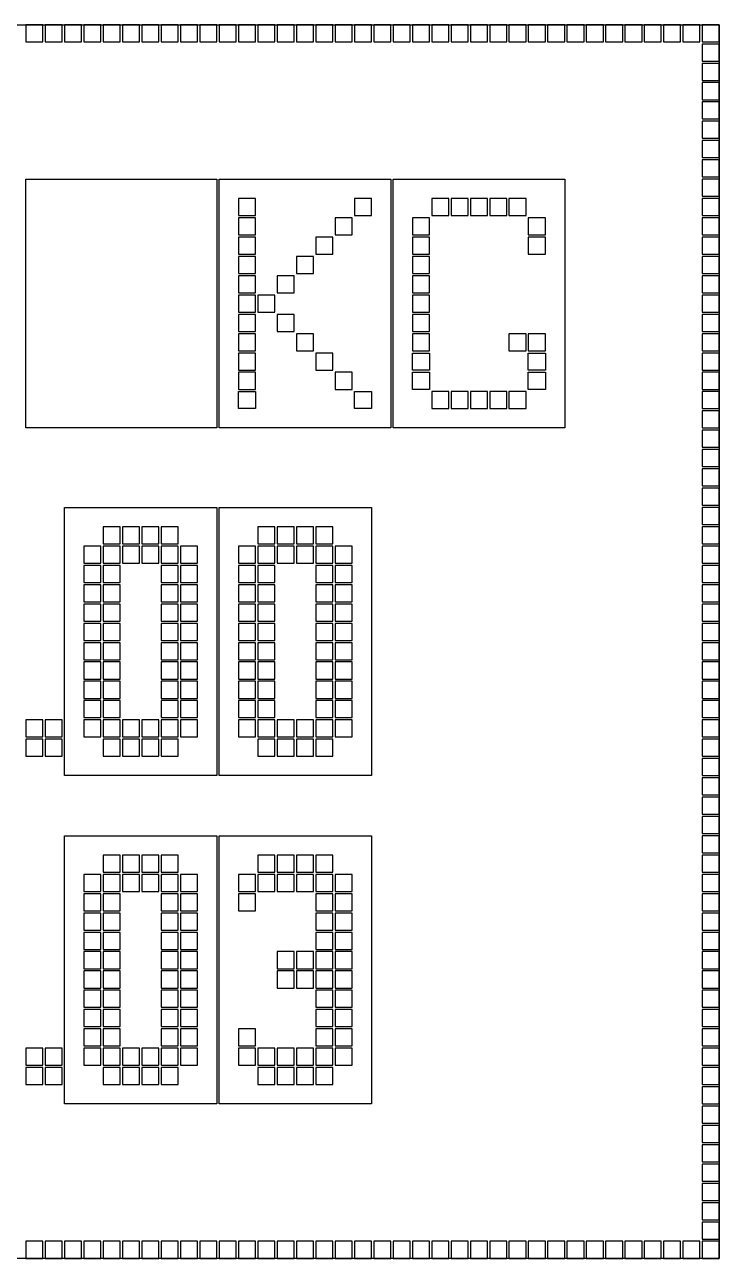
# Model space of a CAD drawing. Header units: inches. Extents: x 125 to 991, y -92 to 487.
# Drawn here: x 870.66 to 876.77, y 452.39 to 463.25 of the extents above; entities that cross this region are included whole.
import ezdxf

# ---------------------------------------------------------------- set-up
doc = ezdxf.new("R2010")
doc.units = ezdxf.units.IN

msp = doc.modelspace()

# ---------------------------------------------------------------- linework, layer by layer
msp.add_lwpolyline([(855.033, 463.246), (876.773, 463.246), (876.773, 452.386), (855.033, 452.386)], close=True)
msp.add_lwpolyline([(855.033, 463.246), (876.773, 463.246), (876.773, 452.386), (855.033, 452.386)], close=True)
at = {"color": 2}
for points in [[(870.673, 463.096), (870.823, 463.096), (870.823, 463.246), (870.673, 463.246)], [(870.843, 463.096), (870.993, 463.096), (870.993, 463.246), (870.843, 463.246)], [(871.013, 463.096), (871.163, 463.096), (871.163, 463.246), (871.013, 463.246)], [(871.183, 463.096), (871.333, 463.096), (871.333, 463.246), (871.183, 463.246)], [(871.353, 463.096), (871.503, 463.096), (871.503, 463.246), (871.353, 463.246)], [(871.523, 463.096), (871.673, 463.096), (871.673, 463.246), (871.523, 463.246)], [(871.693, 463.096), (871.843, 463.096), (871.843, 463.246), (871.693, 463.246)], [(871.863, 463.096), (872.013, 463.096), (872.013, 463.246), (871.863, 463.246)], [(872.033, 463.096), (872.183, 463.096), (872.183, 463.246), (872.033, 463.246)], [(872.203, 463.096), (872.353, 463.096), (872.353, 463.246), (872.203, 463.246)], [(872.373, 463.096), (872.523, 463.096), (872.523, 463.246), (872.373, 463.246)], [(872.543, 463.096), (872.693, 463.096), (872.693, 463.246), (872.543, 463.246)], [(872.713, 463.096), (872.863, 463.096), (872.863, 463.246), (872.713, 463.246)], [(872.883, 463.096), (873.033, 463.096), (873.033, 463.246), (872.883, 463.246)], [(873.053, 463.096), (873.203, 463.096), (873.203, 463.246), (873.053, 463.246)], [(873.223, 463.096), (873.373, 463.096), (873.373, 463.246), (873.223, 463.246)], [(873.393, 463.096), (873.543, 463.096), (873.543, 463.246), (873.393, 463.246)], [(873.563, 463.096), (873.713, 463.096), (873.713, 463.246), (873.563, 463.246)], [(873.733, 463.096), (873.883, 463.096), (873.883, 463.246), (873.733, 463.246)], [(873.903, 463.096), (874.053, 463.096), (874.053, 463.246), (873.903, 463.246)], [(874.073, 463.096), (874.223, 463.096), (874.223, 463.246), (874.073, 463.246)], [(874.243, 463.096), (874.393, 463.096), (874.393, 463.246), (874.243, 463.246)], [(874.413, 463.096), (874.563, 463.096), (874.563, 463.246), (874.413, 463.246)], [(874.583, 463.096), (874.733, 463.096), (874.733, 463.246), (874.583, 463.246)], [(874.753, 463.096), (874.903, 463.096), (874.903, 463.246), (874.753, 463.246)], [(874.923, 463.096), (875.073, 463.096), (875.073, 463.246), (874.923, 463.246)], [(875.093, 463.096), (875.243, 463.096), (875.243, 463.246), (875.093, 463.246)], [(875.263, 463.096), (875.413, 463.096), (875.413, 463.246), (875.263, 463.246)], [(875.433, 463.096), (875.583, 463.096), (875.583, 463.246), (875.433, 463.246)], [(875.603, 463.096), (875.753, 463.096), (875.753, 463.246), (875.603, 463.246)], [(875.773, 463.096), (875.923, 463.096), (875.923, 463.246), (875.773, 463.246)], [(875.943, 463.096), (876.093, 463.096), (876.093, 463.246), (875.943, 463.246)], [(876.113, 463.096), (876.263, 463.096), (876.263, 463.246), (876.113, 463.246)], [(876.283, 463.096), (876.433, 463.096), (876.433, 463.246), (876.283, 463.246)], [(876.453, 463.096), (876.603, 463.096), (876.603, 463.246), (876.453, 463.246)], [(876.623, 463.096), (876.773, 463.096), (876.773, 463.246), (876.623, 463.246)], [(876.623, 462.926), (876.773, 462.926), (876.773, 463.076), (876.623, 463.076)], [(876.623, 462.756), (876.773, 462.756), (876.773, 462.906), (876.623, 462.906)], [(876.623, 462.586), (876.773, 462.586), (876.773, 462.736), (876.623, 462.736)], [(876.623, 462.416), (876.773, 462.416), (876.773, 462.566), (876.623, 462.566)], [(876.623, 462.246), (876.773, 462.246), (876.773, 462.396), (876.623, 462.396)], [(876.623, 462.076), (876.773, 462.076), (876.773, 462.226), (876.623, 462.226)], [(876.623, 461.906), (876.773, 461.906), (876.773, 462.056), (876.623, 462.056)], [(876.623, 461.736), (876.773, 461.736), (876.773, 461.886), (876.623, 461.886)], [(872.543, 461.566), (872.693, 461.566), (872.693, 461.716), (872.543, 461.716)], [(873.563, 461.566), (873.713, 461.566), (873.713, 461.716), (873.563, 461.716)], [(874.243, 461.566), (874.393, 461.566), (874.393, 461.716), (874.243, 461.716)], [(874.413, 461.566), (874.563, 461.566), (874.563, 461.716), (874.413, 461.716)], [(874.583, 461.566), (874.733, 461.566), (874.733, 461.716), (874.583, 461.716)], [(874.753, 461.566), (874.903, 461.566), (874.903, 461.716), (874.753, 461.716)], [(874.923, 461.566), (875.073, 461.566), (875.073, 461.716), (874.923, 461.716)], [(876.623, 461.566), (876.773, 461.566), (876.773, 461.716), (876.623, 461.716)], [(872.543, 461.396), (872.693, 461.396), (872.693, 461.546), (872.543, 461.546)], [(873.393, 461.396), (873.543, 461.396), (873.543, 461.546), (873.393, 461.546)], [(874.073, 461.396), (874.223, 461.396), (874.223, 461.546), (874.073, 461.546)], [(875.093, 461.396), (875.243, 461.396), (875.243, 461.546), (875.093, 461.546)], [(876.623, 461.396), (876.773, 461.396), (876.773, 461.546), (876.623, 461.546)], [(872.543, 461.226), (872.693, 461.226), (872.693, 461.376), (872.543, 461.376)], [(873.223, 461.226), (873.373, 461.226), (873.373, 461.376), (873.223, 461.376)], [(874.073, 461.226), (874.223, 461.226), (874.223, 461.376), (874.073, 461.376)], [(875.093, 461.226), (875.243, 461.226), (875.243, 461.376), (875.093, 461.376)], [(876.623, 461.226), (876.773, 461.226), (876.773, 461.376), (876.623, 461.376)], [(872.543, 461.056), (872.693, 461.056), (872.693, 461.206), (872.543, 461.206)], [(873.053, 461.056), (873.203, 461.056), (873.203, 461.206), (873.053, 461.206)], [(874.073, 461.056), (874.223, 461.056), (874.223, 461.206), (874.073, 461.206)], [(876.623, 461.056), (876.773, 461.056), (876.773, 461.206), (876.623, 461.206)], [(872.543, 460.886), (872.693, 460.886), (872.693, 461.036), (872.543, 461.036)], [(872.883, 460.886), (873.033, 460.886), (873.033, 461.036), (872.883, 461.036)], [(874.073, 460.886), (874.223, 460.886), (874.223, 461.036), (874.073, 461.036)], [(876.623, 460.886), (876.773, 460.886), (876.773, 461.036), (876.623, 461.036)], [(872.543, 460.716), (872.693, 460.716), (872.693, 460.866), (872.543, 460.866)], [(872.713, 460.716), (872.863, 460.716), (872.863, 460.866), (872.713, 460.866)], [(874.073, 460.716), (874.223, 460.716), (874.223, 460.866), (874.073, 460.866)], [(876.623, 460.716), (876.773, 460.716), (876.773, 460.866), (876.623, 460.866)], [(872.543, 460.546), (872.693, 460.546), (872.693, 460.696), (872.543, 460.696)], [(872.883, 460.546), (873.033, 460.546), (873.033, 460.696), (872.883, 460.696)], [(874.073, 460.546), (874.223, 460.546), (874.223, 460.696), (874.073, 460.696)], [(876.623, 460.546), (876.773, 460.546), (876.773, 460.696), (876.623, 460.696)], [(872.543, 460.376), (872.693, 460.376), (872.693, 460.526), (872.543, 460.526)], [(873.053, 460.376), (873.203, 460.376), (873.203, 460.526), (873.053, 460.526)], [(874.073, 460.376), (874.223, 460.376), (874.223, 460.526), (874.073, 460.526)], [(874.923, 460.376), (875.073, 460.376), (875.073, 460.526), (874.923, 460.526)], [(875.093, 460.376), (875.243, 460.376), (875.243, 460.526), (875.093, 460.526)], [(876.623, 460.376), (876.773, 460.376), (876.773, 460.526), (876.623, 460.526)], [(872.543, 460.206), (872.693, 460.206), (872.693, 460.356), (872.543, 460.356)], [(873.223, 460.206), (873.373, 460.206), (873.373, 460.356), (873.223, 460.356)], [(874.073, 460.356), (874.223, 460.356), (874.223, 460.206), (874.073, 460.206)], [(875.093, 460.356), (875.243, 460.356), (875.243, 460.206), (875.093, 460.206)], [(876.623, 460.206), (876.773, 460.206), (876.773, 460.356), (876.623, 460.356)], [(872.543, 460.036), (872.693, 460.036), (872.693, 460.186), (872.543, 460.186)], [(873.393, 460.036), (873.543, 460.036), (873.543, 460.186), (873.393, 460.186)], [(874.073, 460.186), (874.223, 460.186), (874.223, 460.036), (874.073, 460.036)], [(875.093, 460.186), (875.243, 460.186), (875.243, 460.036), (875.093, 460.036)], [(876.623, 460.036), (876.773, 460.036), (876.773, 460.186), (876.623, 460.186)], [(872.543, 460.016), (872.693, 460.016), (872.693, 459.866), (872.543, 459.866)], [(873.563, 460.016), (873.713, 460.016), (873.713, 459.866), (873.563, 459.866)], [(874.243, 459.866), (874.393, 459.866), (874.393, 460.016), (874.243, 460.016)], [(874.413, 459.866), (874.563, 459.866), (874.563, 460.016), (874.413, 460.016)], [(874.583, 459.866), (874.733, 459.866), (874.733, 460.016), (874.583, 460.016)], [(874.753, 459.866), (874.903, 459.866), (874.903, 460.016), (874.753, 460.016)], [(874.923, 459.866), (875.073, 459.866), (875.073, 460.016), (874.923, 460.016)], [(876.623, 459.866), (876.773, 459.866), (876.773, 460.016), (876.623, 460.016)], [(876.623, 459.696), (876.773, 459.696), (876.773, 459.846), (876.623, 459.846)], [(876.623, 459.526), (876.773, 459.526), (876.773, 459.676), (876.623, 459.676)], [(876.623, 459.356), (876.773, 459.356), (876.773, 459.506), (876.623, 459.506)], [(876.623, 459.186), (876.773, 459.186), (876.773, 459.336), (876.623, 459.336)], [(876.623, 459.016), (876.773, 459.016), (876.773, 459.166), (876.623, 459.166)], [(876.623, 458.846), (876.773, 458.846), (876.773, 458.996), (876.623, 458.996)], [(871.353, 458.676), (871.503, 458.676), (871.503, 458.826), (871.353, 458.826)], [(871.523, 458.676), (871.673, 458.676), (871.673, 458.826), (871.523, 458.826)], [(871.693, 458.676), (871.843, 458.676), (871.843, 458.826), (871.693, 458.826)], [(871.863, 458.676), (872.013, 458.676), (872.013, 458.826), (871.863, 458.826)], [(872.713, 458.676), (872.863, 458.676), (872.863, 458.826), (872.713, 458.826)], [(872.883, 458.676), (873.033, 458.676), (873.033, 458.826), (872.883, 458.826)], [(873.053, 458.676), (873.203, 458.676), (873.203, 458.826), (873.053, 458.826)], [(873.223, 458.676), (873.373, 458.676), (873.373, 458.826), (873.223, 458.826)], [(876.623, 458.676), (876.773, 458.676), (876.773, 458.826), (876.623, 458.826)], [(871.183, 458.506), (871.333, 458.506), (871.333, 458.656), (871.183, 458.656)], [(871.353, 458.506), (871.503, 458.506), (871.503, 458.656), (871.353, 458.656)], [(871.523, 458.506), (871.673, 458.506), (871.673, 458.656), (871.523, 458.656)], [(871.693, 458.506), (871.843, 458.506), (871.843, 458.656), (871.693, 458.656)], [(871.863, 458.506), (872.013, 458.506), (872.013, 458.656), (871.863, 458.656)], [(872.033, 458.506), (872.183, 458.506), (872.183, 458.656), (872.033, 458.656)], [(872.543, 458.506), (872.693, 458.506), (872.693, 458.656), (872.543, 458.656)], [(872.713, 458.506), (872.863, 458.506), (872.863, 458.656), (872.713, 458.656)], [(872.883, 458.506), (873.033, 458.506), (873.033, 458.656), (872.883, 458.656)], [(873.053, 458.506), (873.203, 458.506), (873.203, 458.656), (873.053, 458.656)], [(873.223, 458.506), (873.373, 458.506), (873.373, 458.656), (873.223, 458.656)], [(873.393, 458.506), (873.543, 458.506), (873.543, 458.656), (873.393, 458.656)], [(876.623, 458.506), (876.773, 458.506), (876.773, 458.656), (876.623, 458.656)], [(871.183, 458.336), (871.333, 458.336), (871.333, 458.486), (871.183, 458.486)], [(871.353, 458.336), (871.503, 458.336), (871.503, 458.486), (871.353, 458.486)], [(871.863, 458.336), (872.013, 458.336), (872.013, 458.486), (871.863, 458.486)], [(872.033, 458.336), (872.183, 458.336), (872.183, 458.486), (872.033, 458.486)], [(872.543, 458.336), (872.693, 458.336), (872.693, 458.486), (872.543, 458.486)], [(872.713, 458.336), (872.863, 458.336), (872.863, 458.486), (872.713, 458.486)], [(873.223, 458.336), (873.373, 458.336), (873.373, 458.486), (873.223, 458.486)], [(873.393, 458.336), (873.543, 458.336), (873.543, 458.486), (873.393, 458.486)], [(876.623, 458.336), (876.773, 458.336), (876.773, 458.486), (876.623, 458.486)], [(871.183, 458.166), (871.333, 458.166), (871.333, 458.316), (871.183, 458.316)], [(871.353, 458.166), (871.503, 458.166), (871.503, 458.316), (871.353, 458.316)], [(871.863, 458.166), (872.013, 458.166), (872.013, 458.316), (871.863, 458.316)], [(872.033, 458.166), (872.183, 458.166), (872.183, 458.316), (872.033, 458.316)], [(872.543, 458.166), (872.693, 458.166), (872.693, 458.316), (872.543, 458.316)], [(872.713, 458.166), (872.863, 458.166), (872.863, 458.316), (872.713, 458.316)], [(873.223, 458.166), (873.373, 458.166), (873.373, 458.316), (873.223, 458.316)], [(873.393, 458.166), (873.543, 458.166), (873.543, 458.316), (873.393, 458.316)], [(876.623, 458.166), (876.773, 458.166), (876.773, 458.316), (876.623, 458.316)], [(871.183, 457.996), (871.333, 457.996), (871.333, 458.146), (871.183, 458.146)], [(871.353, 457.996), (871.503, 457.996), (871.503, 458.146), (871.353, 458.146)], [(871.863, 457.996), (872.013, 457.996), (872.013, 458.146), (871.863, 458.146)], [(872.033, 457.996), (872.183, 457.996), (872.183, 458.146), (872.033, 458.146)], [(872.543, 457.996), (872.693, 457.996), (872.693, 458.146), (872.543, 458.146)], [(872.713, 457.996), (872.863, 457.996), (872.863, 458.146), (872.713, 458.146)], [(873.223, 457.996), (873.373, 457.996), (873.373, 458.146), (873.223, 458.146)], [(873.393, 457.996), (873.543, 457.996), (873.543, 458.146), (873.393, 458.146)], [(876.623, 457.996), (876.773, 457.996), (876.773, 458.146), (876.623, 458.146)], [(871.183, 457.826), (871.333, 457.826), (871.333, 457.976), (871.183, 457.976)], [(871.353, 457.826), (871.503, 457.826), (871.503, 457.976), (871.353, 457.976)], [(871.863, 457.826), (872.013, 457.826), (872.013, 457.976), (871.863, 457.976)], [(872.033, 457.826), (872.183, 457.826), (872.183, 457.976), (872.033, 457.976)], [(872.543, 457.826), (872.693, 457.826), (872.693, 457.976), (872.543, 457.976)], [(872.713, 457.826), (872.863, 457.826), (872.863, 457.976), (872.713, 457.976)], [(873.223, 457.826), (873.373, 457.826), (873.373, 457.976), (873.223, 457.976)], [(873.393, 457.826), (873.543, 457.826), (873.543, 457.976), (873.393, 457.976)], [(876.623, 457.826), (876.773, 457.826), (876.773, 457.976), (876.623, 457.976)], [(871.183, 457.656), (871.333, 457.656), (871.333, 457.806), (871.183, 457.806)], [(871.353, 457.656), (871.503, 457.656), (871.503, 457.806), (871.353, 457.806)], [(871.863, 457.656), (872.013, 457.656), (872.013, 457.806), (871.863, 457.806)], [(872.033, 457.656), (872.183, 457.656), (872.183, 457.806), (872.033, 457.806)], [(872.543, 457.656), (872.693, 457.656), (872.693, 457.806), (872.543, 457.806)], [(872.713, 457.656), (872.863, 457.656), (872.863, 457.806), (872.713, 457.806)], [(873.223, 457.656), (873.373, 457.656), (873.373, 457.806), (873.223, 457.806)], [(873.393, 457.656), (873.543, 457.656), (873.543, 457.806), (873.393, 457.806)], [(876.623, 457.656), (876.773, 457.656), (876.773, 457.806), (876.623, 457.806)], [(871.183, 457.486), (871.333, 457.486), (871.333, 457.636), (871.183, 457.636)], [(871.353, 457.486), (871.503, 457.486), (871.503, 457.636), (871.353, 457.636)], [(871.863, 457.486), (872.013, 457.486), (872.013, 457.636), (871.863, 457.636)], [(872.033, 457.486), (872.183, 457.486), (872.183, 457.636), (872.033, 457.636)], [(872.543, 457.486), (872.693, 457.486), (872.693, 457.636), (872.543, 457.636)], [(872.713, 457.486), (872.863, 457.486), (872.863, 457.636), (872.713, 457.636)], [(873.223, 457.486), (873.373, 457.486), (873.373, 457.636), (873.223, 457.636)], [(873.393, 457.486), (873.543, 457.486), (873.543, 457.636), (873.393, 457.636)], [(876.623, 457.486), (876.773, 457.486), (876.773, 457.636), (876.623, 457.636)], [(871.183, 457.316), (871.333, 457.316), (871.333, 457.466), (871.183, 457.466)], [(871.353, 457.316), (871.503, 457.316), (871.503, 457.466), (871.353, 457.466)], [(871.863, 457.316), (872.013, 457.316), (872.013, 457.466), (871.863, 457.466)], [(872.033, 457.316), (872.183, 457.316), (872.183, 457.466), (872.033, 457.466)], [(872.543, 457.316), (872.693, 457.316), (872.693, 457.466), (872.543, 457.466)], [(872.713, 457.316), (872.863, 457.316), (872.863, 457.466), (872.713, 457.466)], [(873.223, 457.316), (873.373, 457.316), (873.373, 457.466), (873.223, 457.466)], [(873.393, 457.316), (873.543, 457.316), (873.543, 457.466), (873.393, 457.466)], [(876.623, 457.316), (876.773, 457.316), (876.773, 457.466), (876.623, 457.466)], [(871.183, 457.146), (871.333, 457.146), (871.333, 457.296), (871.183, 457.296)], [(871.353, 457.146), (871.503, 457.146), (871.503, 457.296), (871.353, 457.296)], [(871.863, 457.146), (872.013, 457.146), (872.013, 457.296), (871.863, 457.296)], [(872.033, 457.146), (872.183, 457.146), (872.183, 457.296), (872.033, 457.296)], [(872.543, 457.146), (872.693, 457.146), (872.693, 457.296), (872.543, 457.296)], [(872.713, 457.146), (872.863, 457.146), (872.863, 457.296), (872.713, 457.296)], [(873.223, 457.146), (873.373, 457.146), (873.373, 457.296), (873.223, 457.296)], [(873.393, 457.146), (873.543, 457.146), (873.543, 457.296), (873.393, 457.296)], [(876.623, 457.146), (876.773, 457.146), (876.773, 457.296), (876.623, 457.296)], [(870.673, 456.976), (870.823, 456.976), (870.823, 457.126), (870.673, 457.126)], [(870.843, 456.976), (870.993, 456.976), (870.993, 457.126), (870.843, 457.126)], [(871.183, 456.976), (871.333, 456.976), (871.333, 457.126), (871.183, 457.126)], [(871.353, 456.976), (871.503, 456.976), (871.503, 457.126), (871.353, 457.126)], [(871.523, 456.976), (871.673, 456.976), (871.673, 457.126), (871.523, 457.126)], [(871.693, 456.976), (871.843, 456.976), (871.843, 457.126), (871.693, 457.126)], [(871.863, 456.976), (872.013, 456.976), (872.013, 457.126), (871.863, 457.126)], [(872.033, 456.976), (872.183, 456.976), (872.183, 457.126), (872.033, 457.126)], [(872.543, 456.976), (872.693, 456.976), (872.693, 457.126), (872.543, 457.126)], [(872.713, 456.976), (872.863, 456.976), (872.863, 457.126), (872.713, 457.126)], [(872.883, 456.976), (873.033, 456.976), (873.033, 457.126), (872.883, 457.126)], [(873.053, 456.976), (873.203, 456.976), (873.203, 457.126), (873.053, 457.126)], [(873.223, 456.976), (873.373, 456.976), (873.373, 457.126), (873.223, 457.126)], [(873.393, 456.976), (873.543, 456.976), (873.543, 457.126), (873.393, 457.126)], [(876.623, 456.976), (876.773, 456.976), (876.773, 457.126), (876.623, 457.126)], [(870.673, 456.806), (870.823, 456.806), (870.823, 456.956), (870.673, 456.956)], [(870.843, 456.806), (870.993, 456.806), (870.993, 456.956), (870.843, 456.956)], [(871.353, 456.806), (871.503, 456.806), (871.503, 456.956), (871.353, 456.956)], [(871.523, 456.806), (871.673, 456.806), (871.673, 456.956), (871.523, 456.956)], [(871.693, 456.806), (871.843, 456.806), (871.843, 456.956), (871.693, 456.956)], [(871.863, 456.806), (872.013, 456.806), (872.013, 456.956), (871.863, 456.956)], [(872.713, 456.806), (872.863, 456.806), (872.863, 456.956), (872.713, 456.956)], [(872.883, 456.806), (873.033, 456.806), (873.033, 456.956), (872.883, 456.956)], [(873.053, 456.806), (873.203, 456.806), (873.203, 456.956), (873.053, 456.956)], [(873.223, 456.806), (873.373, 456.806), (873.373, 456.956), (873.223, 456.956)], [(876.623, 456.806), (876.773, 456.806), (876.773, 456.956), (876.623, 456.956)], [(876.623, 456.636), (876.773, 456.636), (876.773, 456.786), (876.623, 456.786)], [(876.623, 456.466), (876.773, 456.466), (876.773, 456.616), (876.623, 456.616)], [(876.623, 456.296), (876.773, 456.296), (876.773, 456.446), (876.623, 456.446)], [(876.623, 456.126), (876.773, 456.126), (876.773, 456.276), (876.623, 456.276)], [(876.623, 455.956), (876.773, 455.956), (876.773, 456.106), (876.623, 456.106)], [(871.353, 455.786), (871.503, 455.786), (871.503, 455.936), (871.353, 455.936)], [(871.523, 455.786), (871.673, 455.786), (871.673, 455.936), (871.523, 455.936)], [(871.693, 455.786), (871.843, 455.786), (871.843, 455.936), (871.693, 455.936)], [(871.863, 455.786), (872.013, 455.786), (872.013, 455.936), (871.863, 455.936)], [(872.713, 455.786), (872.863, 455.786), (872.863, 455.936), (872.713, 455.936)], [(872.883, 455.786), (873.033, 455.786), (873.033, 455.936), (872.883, 455.936)], [(873.053, 455.786), (873.203, 455.786), (873.203, 455.936), (873.053, 455.936)], [(873.223, 455.786), (873.373, 455.786), (873.373, 455.936), (873.223, 455.936)], [(876.623, 455.786), (876.773, 455.786), (876.773, 455.936), (876.623, 455.936)], [(871.183, 455.616), (871.333, 455.616), (871.333, 455.766), (871.183, 455.766)], [(871.353, 455.616), (871.503, 455.616), (871.503, 455.766), (871.353, 455.766)], [(871.523, 455.616), (871.673, 455.616), (871.673, 455.766), (871.523, 455.766)], [(871.693, 455.616), (871.843, 455.616), (871.843, 455.766), (871.693, 455.766)], [(871.863, 455.616), (872.013, 455.616), (872.013, 455.766), (871.863, 455.766)], [(872.033, 455.616), (872.183, 455.616), (872.183, 455.766), (872.033, 455.766)], [(872.543, 455.616), (872.693, 455.616), (872.693, 455.766), (872.543, 455.766)], [(872.543, 455.616), (872.693, 455.616), (872.693, 455.766), (872.543, 455.766)], [(872.713, 455.616), (872.863, 455.616), (872.863, 455.766), (872.713, 455.766)], [(872.883, 455.616), (873.033, 455.616), (873.033, 455.766), (872.883, 455.766)], [(873.053, 455.616), (873.203, 455.616), (873.203, 455.766), (873.053, 455.766)], [(873.223, 455.616), (873.373, 455.616), (873.373, 455.766), (873.223, 455.766)], [(873.393, 455.616), (873.543, 455.616), (873.543, 455.766), (873.393, 455.766)], [(873.393, 455.616), (873.543, 455.616), (873.543, 455.766), (873.393, 455.766)], [(876.623, 455.616), (876.773, 455.616), (876.773, 455.766), (876.623, 455.766)], [(871.183, 455.446), (871.333, 455.446), (871.333, 455.596), (871.183, 455.596)], [(871.353, 455.446), (871.503, 455.446), (871.503, 455.596), (871.353, 455.596)], [(871.863, 455.446), (872.013, 455.446), (872.013, 455.596), (871.863, 455.596)], [(872.033, 455.446), (872.183, 455.446), (872.183, 455.596), (872.033, 455.596)], [(872.543, 455.446), (872.693, 455.446), (872.693, 455.596), (872.543, 455.596)], [(873.223, 455.446), (873.373, 455.446), (873.373, 455.596), (873.223, 455.596)], [(873.393, 455.446), (873.543, 455.446), (873.543, 455.596), (873.393, 455.596)], [(876.623, 455.446), (876.773, 455.446), (876.773, 455.596), (876.623, 455.596)], [(871.183, 455.276), (871.333, 455.276), (871.333, 455.426), (871.183, 455.426)], [(871.353, 455.276), (871.503, 455.276), (871.503, 455.426), (871.353, 455.426)], [(871.863, 455.276), (872.013, 455.276), (872.013, 455.426), (871.863, 455.426)], [(872.033, 455.276), (872.183, 455.276), (872.183, 455.426), (872.033, 455.426)], [(873.223, 455.276), (873.373, 455.276), (873.373, 455.426), (873.223, 455.426)], [(873.393, 455.276), (873.543, 455.276), (873.543, 455.426), (873.393, 455.426)], [(876.623, 455.276), (876.773, 455.276), (876.773, 455.426), (876.623, 455.426)], [(871.183, 455.106), (871.333, 455.106), (871.333, 455.256), (871.183, 455.256)], [(871.353, 455.106), (871.503, 455.106), (871.503, 455.256), (871.353, 455.256)], [(871.863, 455.106), (872.013, 455.106), (872.013, 455.256), (871.863, 455.256)], [(872.033, 455.106), (872.183, 455.106), (872.183, 455.256), (872.033, 455.256)], [(873.223, 455.106), (873.373, 455.106), (873.373, 455.256), (873.223, 455.256)], [(873.393, 455.106), (873.543, 455.106), (873.543, 455.256), (873.393, 455.256)], [(876.623, 455.106), (876.773, 455.106), (876.773, 455.256), (876.623, 455.256)], [(871.183, 454.936), (871.333, 454.936), (871.333, 455.086), (871.183, 455.086)], [(871.353, 454.936), (871.503, 454.936), (871.503, 455.086), (871.353, 455.086)], [(871.863, 454.936), (872.013, 454.936), (872.013, 455.086), (871.863, 455.086)], [(872.033, 454.936), (872.183, 454.936), (872.183, 455.086), (872.033, 455.086)], [(872.883, 454.936), (873.033, 454.936), (873.033, 455.086), (872.883, 455.086)], [(873.053, 454.936), (873.203, 454.936), (873.203, 455.086), (873.053, 455.086)], [(873.223, 454.936), (873.373, 454.936), (873.373, 455.086), (873.223, 455.086)], [(873.223, 454.936), (873.373, 454.936), (873.373, 455.086), (873.223, 455.086)], [(873.223, 454.936), (873.373, 454.936), (873.373, 455.086), (873.223, 455.086)], [(873.393, 454.936), (873.543, 454.936), (873.543, 455.086), (873.393, 455.086)], [(873.393, 454.936), (873.543, 454.936), (873.543, 455.086), (873.393, 455.086)], [(876.623, 454.936), (876.773, 454.936), (876.773, 455.086), (876.623, 455.086)], [(871.183, 454.766), (871.333, 454.766), (871.333, 454.916), (871.183, 454.916)], [(871.353, 454.766), (871.503, 454.766), (871.503, 454.916), (871.353, 454.916)], [(871.863, 454.766), (872.013, 454.766), (872.013, 454.916), (871.863, 454.916)], [(872.033, 454.766), (872.183, 454.766), (872.183, 454.916), (872.033, 454.916)], [(872.883, 454.766), (873.033, 454.766), (873.033, 454.916), (872.883, 454.916)], [(873.053, 454.766), (873.203, 454.766), (873.203, 454.916), (873.053, 454.916)], [(873.223, 454.766), (873.373, 454.766), (873.373, 454.916), (873.223, 454.916)], [(873.393, 454.766), (873.543, 454.766), (873.543, 454.916), (873.393, 454.916)], [(876.623, 454.766), (876.773, 454.766), (876.773, 454.916), (876.623, 454.916)], [(871.183, 454.596), (871.333, 454.596), (871.333, 454.746), (871.183, 454.746)], [(871.353, 454.596), (871.503, 454.596), (871.503, 454.746), (871.353, 454.746)], [(871.863, 454.596), (872.013, 454.596), (872.013, 454.746), (871.863, 454.746)], [(872.033, 454.596), (872.183, 454.596), (872.183, 454.746), (872.033, 454.746)], [(873.223, 454.596), (873.373, 454.596), (873.373, 454.746), (873.223, 454.746)], [(873.393, 454.596), (873.543, 454.596), (873.543, 454.746), (873.393, 454.746)], [(876.623, 454.596), (876.773, 454.596), (876.773, 454.746), (876.623, 454.746)], [(871.183, 454.426), (871.333, 454.426), (871.333, 454.576), (871.183, 454.576)], [(871.353, 454.426), (871.503, 454.426), (871.503, 454.576), (871.353, 454.576)], [(871.863, 454.426), (872.013, 454.426), (872.013, 454.576), (871.863, 454.576)], [(872.033, 454.426), (872.183, 454.426), (872.183, 454.576), (872.033, 454.576)], [(873.223, 454.426), (873.373, 454.426), (873.373, 454.576), (873.223, 454.576)], [(873.393, 454.426), (873.543, 454.426), (873.543, 454.576), (873.393, 454.576)], [(876.623, 454.426), (876.773, 454.426), (876.773, 454.576), (876.623, 454.576)], [(871.183, 454.256), (871.333, 454.256), (871.333, 454.406), (871.183, 454.406)], [(871.353, 454.256), (871.503, 454.256), (871.503, 454.406), (871.353, 454.406)], [(871.863, 454.256), (872.013, 454.256), (872.013, 454.406), (871.863, 454.406)], [(872.033, 454.256), (872.183, 454.256), (872.183, 454.406), (872.033, 454.406)], [(872.543, 454.256), (872.693, 454.256), (872.693, 454.406), (872.543, 454.406)], [(873.223, 454.256), (873.373, 454.256), (873.373, 454.406), (873.223, 454.406)], [(873.393, 454.256), (873.543, 454.256), (873.543, 454.406), (873.393, 454.406)], [(876.623, 454.256), (876.773, 454.256), (876.773, 454.406), (876.623, 454.406)], [(870.673, 454.086), (870.823, 454.086), (870.823, 454.236), (870.673, 454.236)], [(870.843, 454.086), (870.993, 454.086), (870.993, 454.236), (870.843, 454.236)], [(870.843, 454.086), (870.993, 454.086), (870.993, 454.236), (870.843, 454.236)], [(871.183, 454.086), (871.333, 454.086), (871.333, 454.236), (871.183, 454.236)], [(871.353, 454.086), (871.503, 454.086), (871.503, 454.236), (871.353, 454.236)], [(871.523, 454.086), (871.673, 454.086), (871.673, 454.236), (871.523, 454.236)], [(871.693, 454.086), (871.843, 454.086), (871.843, 454.236), (871.693, 454.236)], [(871.863, 454.086), (872.013, 454.086), (872.013, 454.236), (871.863, 454.236)], [(872.033, 454.086), (872.183, 454.086), (872.183, 454.236), (872.033, 454.236)], [(872.543, 454.086), (872.693, 454.086), (872.693, 454.236), (872.543, 454.236)], [(872.543, 454.086), (872.693, 454.086), (872.693, 454.236), (872.543, 454.236)], [(872.713, 454.086), (872.863, 454.086), (872.863, 454.236), (872.713, 454.236)], [(872.883, 454.086), (873.033, 454.086), (873.033, 454.236), (872.883, 454.236)], [(873.053, 454.086), (873.203, 454.086), (873.203, 454.236), (873.053, 454.236)], [(873.223, 454.086), (873.373, 454.086), (873.373, 454.236), (873.223, 454.236)], [(873.223, 454.086), (873.373, 454.086), (873.373, 454.236), (873.223, 454.236)], [(873.223, 454.086), (873.373, 454.086), (873.373, 454.236), (873.223, 454.236)], [(873.393, 454.086), (873.543, 454.086), (873.543, 454.236), (873.393, 454.236)], [(873.393, 454.086), (873.543, 454.086), (873.543, 454.236), (873.393, 454.236)], [(876.623, 454.086), (876.773, 454.086), (876.773, 454.236), (876.623, 454.236)], [(870.673, 453.916), (870.823, 453.916), (870.823, 454.066), (870.673, 454.066)], [(870.673, 453.916), (870.823, 453.916), (870.823, 454.066), (870.673, 454.066)], [(870.843, 453.916), (870.993, 453.916), (870.993, 454.066), (870.843, 454.066)], [(871.353, 453.916), (871.503, 453.916), (871.503, 454.066), (871.353, 454.066)], [(871.523, 453.916), (871.673, 453.916), (871.673, 454.066), (871.523, 454.066)], [(871.693, 453.916), (871.843, 453.916), (871.843, 454.066), (871.693, 454.066)], [(871.863, 453.916), (872.013, 453.916), (872.013, 454.066), (871.863, 454.066)], [(872.713, 453.916), (872.863, 453.916), (872.863, 454.066), (872.713, 454.066)], [(872.883, 453.916), (873.033, 453.916), (873.033, 454.066), (872.883, 454.066)], [(873.053, 453.916), (873.203, 453.916), (873.203, 454.066), (873.053, 454.066)], [(873.223, 453.916), (873.373, 453.916), (873.373, 454.066), (873.223, 454.066)], [(876.623, 453.916), (876.773, 453.916), (876.773, 454.066), (876.623, 454.066)], [(876.623, 453.746), (876.773, 453.746), (876.773, 453.896), (876.623, 453.896)], [(876.623, 453.576), (876.773, 453.576), (876.773, 453.726), (876.623, 453.726)], [(876.623, 453.406), (876.773, 453.406), (876.773, 453.556), (876.623, 453.556)], [(876.623, 453.236), (876.773, 453.236), (876.773, 453.386), (876.623, 453.386)], [(876.623, 453.066), (876.773, 453.066), (876.773, 453.216), (876.623, 453.216)], [(876.623, 452.896), (876.773, 452.896), (876.773, 453.046), (876.623, 453.046)], [(876.623, 452.726), (876.773, 452.726), (876.773, 452.876), (876.623, 452.876)], [(876.623, 452.556), (876.773, 452.556), (876.773, 452.706), (876.623, 452.706)], [(870.673, 452.386), (870.823, 452.386), (870.823, 452.536), (870.673, 452.536)], [(870.843, 452.386), (870.993, 452.386), (870.993, 452.536), (870.843, 452.536)], [(871.013, 452.386), (871.163, 452.386), (871.163, 452.536), (871.013, 452.536)], [(871.183, 452.386), (871.333, 452.386), (871.333, 452.536), (871.183, 452.536)], [(871.353, 452.386), (871.503, 452.386), (871.503, 452.536), (871.353, 452.536)], [(871.523, 452.386), (871.673, 452.386), (871.673, 452.536), (871.523, 452.536)], [(871.693, 452.386), (871.843, 452.386), (871.843, 452.536), (871.693, 452.536)], [(871.863, 452.386), (872.013, 452.386), (872.013, 452.536), (871.863, 452.536)], [(872.033, 452.386), (872.183, 452.386), (872.183, 452.536), (872.033, 452.536)], [(872.203, 452.386), (872.353, 452.386), (872.353, 452.536), (872.203, 452.536)], [(872.373, 452.386), (872.523, 452.386), (872.523, 452.536), (872.373, 452.536)], [(872.543, 452.386), (872.693, 452.386), (872.693, 452.536), (872.543, 452.536)], [(872.713, 452.386), (872.863, 452.386), (872.863, 452.536), (872.713, 452.536)], [(872.883, 452.386), (873.033, 452.386), (873.033, 452.536), (872.883, 452.536)], [(873.053, 452.386), (873.203, 452.386), (873.203, 452.536), (873.053, 452.536)], [(873.223, 452.386), (873.373, 452.386), (873.373, 452.536), (873.223, 452.536)], [(873.393, 452.386), (873.543, 452.386), (873.543, 452.536), (873.393, 452.536)], [(873.563, 452.386), (873.713, 452.386), (873.713, 452.536), (873.563, 452.536)], [(873.733, 452.386), (873.883, 452.386), (873.883, 452.536), (873.733, 452.536)], [(873.903, 452.386), (874.053, 452.386), (874.053, 452.536), (873.903, 452.536)], [(874.073, 452.386), (874.223, 452.386), (874.223, 452.536), (874.073, 452.536)], [(874.243, 452.386), (874.393, 452.386), (874.393, 452.536), (874.243, 452.536)], [(874.413, 452.386), (874.563, 452.386), (874.563, 452.536), (874.413, 452.536)], [(874.583, 452.386), (874.733, 452.386), (874.733, 452.536), (874.583, 452.536)], [(874.753, 452.386), (874.903, 452.386), (874.903, 452.536), (874.753, 452.536)], [(874.923, 452.386), (875.073, 452.386), (875.073, 452.536), (874.923, 452.536)], [(875.093, 452.386), (875.243, 452.386), (875.243, 452.536), (875.093, 452.536)], [(875.263, 452.386), (875.413, 452.386), (875.413, 452.536), (875.263, 452.536)], [(875.433, 452.386), (875.583, 452.386), (875.583, 452.536), (875.433, 452.536)], [(875.603, 452.386), (875.753, 452.386), (875.753, 452.536), (875.603, 452.536)], [(875.773, 452.386), (875.923, 452.386), (875.923, 452.536), (875.773, 452.536)], [(875.943, 452.386), (876.093, 452.386), (876.093, 452.536), (875.943, 452.536)], [(876.113, 452.386), (876.263, 452.386), (876.263, 452.536), (876.113, 452.536)], [(876.283, 452.386), (876.433, 452.386), (876.433, 452.536), (876.283, 452.536)], [(876.453, 452.386), (876.603, 452.386), (876.603, 452.536), (876.453, 452.536)], [(876.623, 452.386), (876.773, 452.386), (876.773, 452.536), (876.623, 452.536)]]:
    msp.add_lwpolyline(points, close=True, dxfattribs=at)
at = {"color": 250}
for points in [[(872.353, 459.696), (870.673, 459.696), (870.673, 461.886), (872.353, 461.886)], [(873.883, 459.696), (872.373, 459.696), (872.373, 461.886), (873.883, 461.886)], [(873.883, 459.696), (872.373, 459.696), (872.373, 461.886), (873.883, 461.886)], [(875.413, 459.696), (873.903, 459.696), (873.903, 461.886), (875.413, 461.886)], [(871.013, 458.996), (872.353, 458.996), (872.353, 456.636), (871.013, 456.636)], [(872.373, 458.996), (873.713, 458.996), (873.713, 456.636), (872.373, 456.636)], [(872.373, 458.996), (873.713, 458.996), (873.713, 456.636), (872.373, 456.636)], [(872.373, 458.996), (873.713, 458.996), (873.713, 456.636), (872.373, 456.636)], [(871.013, 456.106), (872.353, 456.106), (872.353, 453.746), (871.013, 453.746)], [(871.013, 456.106), (872.353, 456.106), (872.353, 453.746), (871.013, 453.746)], [(871.013, 456.106), (872.353, 456.106), (872.353, 453.746), (871.013, 453.746)], [(871.013, 456.106), (872.353, 456.106), (872.353, 453.746), (871.013, 453.746)], [(871.013, 456.106), (872.353, 456.106), (872.353, 453.746), (871.013, 453.746)], [(872.373, 456.106), (873.713, 456.106), (873.713, 453.746), (872.373, 453.746)], [(872.373, 456.106), (873.713, 456.106), (873.713, 453.746), (872.373, 453.746)], [(872.373, 456.106), (873.713, 456.106), (873.713, 453.746), (872.373, 453.746)], [(872.373, 456.106), (873.713, 456.106), (873.713, 453.746), (872.373, 453.746)], [(872.373, 456.106), (873.713, 456.106), (873.713, 453.746), (872.373, 453.746)], [(872.373, 456.106), (873.713, 456.106), (873.713, 453.746), (872.373, 453.746)]]:
    msp.add_lwpolyline(points, close=True, dxfattribs=at)

doc.saveas('drawing.dxf')
